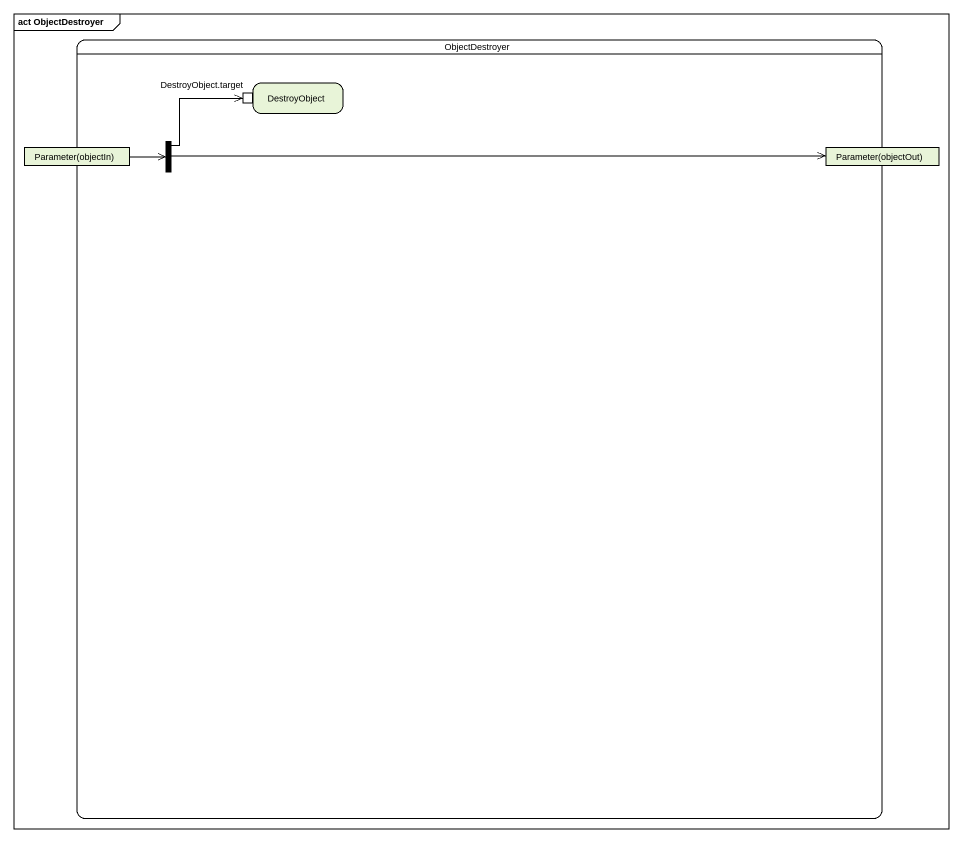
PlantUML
@startuml
mainframe act ObjectDestroyer
hide empty description
state ObjectDestroyer {
  state DestroyObject {
    state "DestroyObject.target" as DestroyObject_target <<inputPin>>
  }
  state "Parameter(objectIn)" as Parameter_objectIn <<object>>
  state fork1 <<fork>>
  state "Parameter(objectOut)" as Parameter_objectOut <<object>>
}
Parameter_objectIn -right-> fork1
fork1 -up-> DestroyObject_target
fork1 -right-> Parameter_objectOut
@enduml
